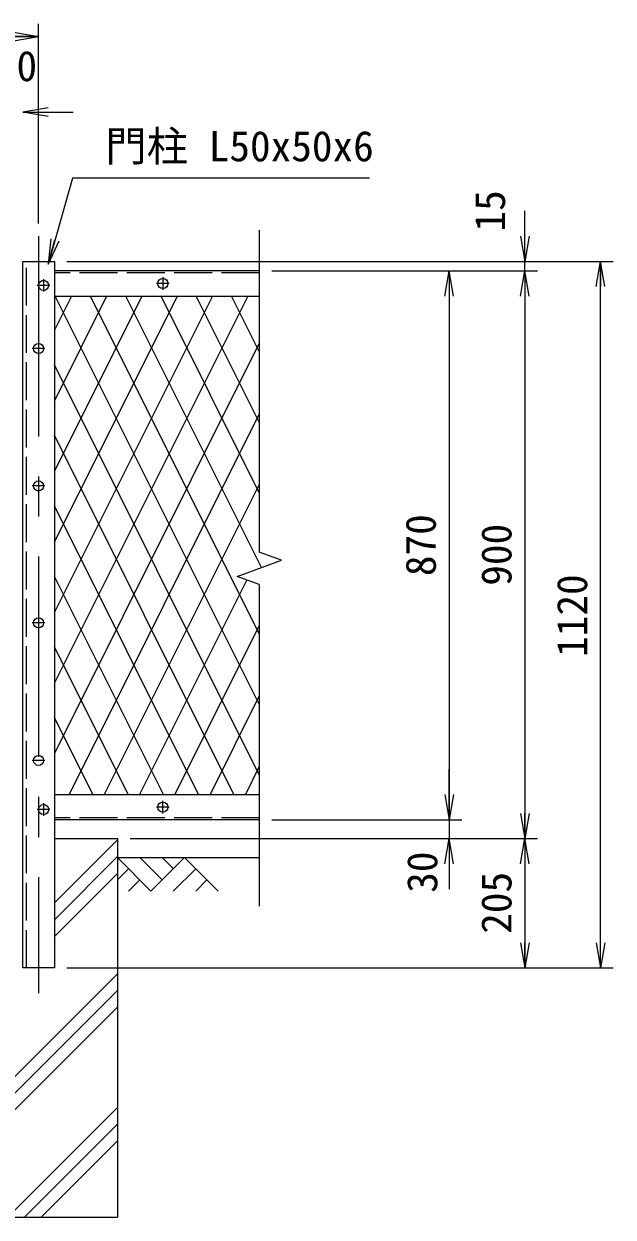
# Model space of a CAD drawing. Units: millimetres at full size. Extents: x -4200 to 4200, y -2970 to 2970.
# Drawn here: x -1610 to -676, y -989 to 903 of the extents above; entities that cross this region are included whole.
import ezdxf
from ezdxf.enums import TextEntityAlignment as Align

# ---------------------------------------------------------------- set-up
doc = ezdxf.new("R2010")
doc.units = ezdxf.units.MM
doc.header["$LTSCALE"] = 10
doc.linetypes.add('DASHED', pattern=[7.5, 6, -1.5])
doc.linetypes.add('USER1', pattern=[50.8, 31.75, -6.35, 6.35, -6.35])
for name, color, linetype, lineweight in [('0-1_D-STR3', 3, 'Continuous', 13), ('0-2_D-BMK', 2, 'USER1', 13), ('0-3_D-STR1', 1, 'Continuous', 18), ('0-4_D-STR-TXT', 7, 'Continuous', 13), ('0-5_D-STR4', 7, 'Continuous', 18), ('0-6_D-BGD', 7, 'Continuous', 18), ('0-7_D-STR-DIM', 7, 'Continuous', 13), ('0-8_0', 7, 'Continuous', 18), ('0-9_D-DCR-HCH', 7, 'Continuous', 13), ('0-A_D-STR2', 7, 'Continuous', 13)]:
    doc.layers.add(name, color=color, linetype=linetype, lineweight=lineweight)
doc.styles.add('ＭＳ ゴシック', font='')
doc.styles.get('ＭＳ ゴシック').set_extended_font_data('MS Gothic')

# ---------------------------------------------------------------- blocks, each defined once
blk = doc.blocks.new('_Open')
at = {"layer": '0-8_0'}
blk.add_line((-10, 1.667), (0, 0), dxfattribs=at)
blk.add_lwpolyline([(-10, -1.667), (0, 0), (-10, 0)], dxfattribs=at)

msp = doc.modelspace()

# ---------------------------------------------------------------- linework, layer by layer
at = {"layer": '0-1_D-STR3'}
for centre in [(-1578.55, 488.37), (-1389.55, 491.37), (-1586.55, 388.37), (-1586.55, 170.37), (-1586.55, -46.63), (-1586.55, -264.63), (-1578.55, -342.63), (-1389.55, -338.63)]:
    msp.add_circle(centre, 8, dxfattribs=at)
at = {"layer": '0-2_D-BMK'}
for p, q in [((-1586.55, 566.37), (-1586.55, -633.63)), ((-1578.55, 498.37), (-1578.55, 478.37)), ((-1389.55, 501.37), (-1389.55, 481.37)), ((-1568.55, 488.37), (-1588.55, 488.37)), ((-1379.55, 491.37), (-1399.55, 491.37)), ((-1576.55, 388.37), (-1596.55, 388.37)), ((-1576.55, 170.37), (-1596.55, 170.37)), ((-1576.55, -46.63), (-1596.55, -46.63)), ((-1576.55, -264.63), (-1596.55, -264.63)), ((-1578.55, -332.63), (-1578.55, -352.63)), ((-1379.55, -338.63), (-1399.55, -338.63)), ((-1389.55, -348.63), (-1389.55, -328.63)), ((-1568.55, -342.63), (-1588.55, -342.63))]:
    msp.add_line(p, q, dxfattribs=at)
at = {"layer": '0-3_D-STR1', "linetype": 'DASHED'}
for p, q in [((-1605.55, -593.63), (-1605.55, 526.37)), ((-1236.55, 508.37), (-1561.55, 508.37)), ((-1236.55, -355.63), (-1561.55, -355.63))]:
    msp.add_line(p, q, dxfattribs=at)
at = {"layer": '0-3_D-STR1'}
for p, q in [((-1236.55, 511.37), (-1561.55, 511.37)), ((-1561.55, 471.37), (-1236.55, 471.37)), ((-1561.55, -318.63), (-1236.55, -318.63)), ((-1236.55, -358.63), (-1561.55, -358.63))]:
    msp.add_line(p, q, dxfattribs=at)
msp.add_lwpolyline([(-1561.55, -593.63), (-1611.55, -593.63), (-1611.55, 526.37), (-1561.55, 526.37)], close=True, dxfattribs=at)
at = {"layer": '0-4_D-STR-TXT'}
msp.add_lwpolyline([(-1061.91, 658.02), (-1532.88, 658.02), (-1570.97, 523.75)], dxfattribs=at)
at = {"layer": '0-5_D-STR4'}
for p, q in [((-1561.55, -388.63), (-1461.55, -388.63)), ((-1461.55, -388.63), (-1461.55, -988.63)), ((-1711.55, -988.63), (-1461.55, -988.63))]:
    msp.add_line(p, q, dxfattribs=at)
at = {"layer": '0-6_D-BGD'}
msp.add_line((-1461.55, -418.63), (-1236.55, -418.63), dxfattribs=at)
at = {"layer": '0-7_D-STR-DIM'}
for p, q in [((-1586.55, 586.37), (-1586.55, 902.86)), ((-2626.55, 882.86), (-1586.55, 882.86)), ((-1571.55, 762.86), (-1531.55, 762.86)), ((-815.5, 566.37), (-815.5, 606.37)), ((-1236.55, 575.82), (-1236.55, 65.59)), ((-1541.55, 526.37), (-795.5, 526.37)), ((-1541.55, 526.37), (-675.5, 526.37)), ((-1216.55, 511.37), (-915.5, 511.37)), ((-1216.55, 511.37), (-795.5, 511.37)), ((-1216.55, 511.37), (-795.5, 511.37)), ((-935.5, 511.37), (-935.5, -358.63)), ((-815.5, 511.37), (-815.5, 526.37)), ((-815.5, 511.37), (-815.5, -388.63)), ((-695.5, -593.63), (-695.5, 526.37)), ((-815.5, 471.37), (-815.5, 431.37)), ((-1201.31, 52.77), (-1236.55, 65.59)), ((-1271.78, 27.12), (-1201.31, 52.77)), ((-1236.55, 14.29), (-1271.78, 27.12)), ((-1236.55, 14.29), (-1236.55, -495.94)), ((-935.5, -318.63), (-935.5, -278.63)), ((-1216.55, -358.63), (-915.5, -358.63)), ((-1216.55, -358.63), (-915.5, -358.63)), ((-935.5, -358.63), (-935.5, -388.63)), ((-1441.55, -388.63), (-795.5, -388.63)), ((-1441.55, -388.63), (-915.5, -388.63)), ((-1441.55, -388.63), (-795.5, -388.63)), ((-815.5, -388.63), (-815.5, -593.63)), ((-935.5, -428.63), (-935.5, -468.63)), ((-1541.55, -593.63), (-795.5, -593.63)), ((-1541.55, -593.63), (-675.5, -593.63))]:
    msp.add_line(p, q, dxfattribs=at)
at = {"layer": '0-9_D-DCR-HCH'}
for p, q in [((-1561.55, -490.64), (-1461.55, -390.64)), ((-1561.55, -517.16), (-1461.55, -417.16)), ((-1408.33, -471.84), (-1461.55, -418.63)), ((-1390.6, -454.11), (-1426.07, -418.63)), ((-1355.12, -418.63), (-1408.33, -471.84)), ((-1372.77, -436.46), (-1390.6, -418.63)), ((-1355.12, -418.63), (-1301.91, -471.84)), ((-1561.55, -543.68), (-1461.55, -443.68)), ((-1443.81, -436.37), (-1461.55, -454.03)), ((-1337.38, -436.37), (-1373.02, -471.84)), ((-1426.07, -454.11), (-1443.89, -471.84)), ((-1319.65, -454.11), (-1337.47, -471.84)), ((-1711.55, -852.78), (-1461.55, -602.78)), ((-1711.55, -879.29), (-1461.55, -629.29)), ((-1711.55, -905.81), (-1461.55, -655.81)), ((-1635.27, -988.63), (-1461.55, -814.91)), ((-1608.75, -988.63), (-1461.55, -841.43)), ((-1582.24, -988.63), (-1461.55, -867.94))]:
    msp.add_line(p, q, dxfattribs=at)
at = {"layer": '0-A_D-STR2'}
for p, q in [((-1534.51, 471.37), (-1561.55, 417.31)), ((-1478.61, 471.37), (-1561.55, 305.5)), ((-1422.71, 471.37), (-1561.55, 193.7)), ((-1366.81, 471.37), (-1561.55, 81.89)), ((-1310.91, 471.37), (-1561.55, -29.91)), ((-1255.01, 471.37), (-1561.55, -141.71)), ((-1236.55, -175.71), (-1560.09, 471.37)), ((-1236.55, -63.91), (-1504.19, 471.37)), ((-1233.18, 41.17), (-1448.29, 471.37)), ((-1236.55, 159.69), (-1392.38, 471.37)), ((-1236.55, 271.5), (-1336.48, 471.37)), ((-1236.55, 383.3), (-1280.58, 471.37)), ((-1236.55, 396.48), (-1561.55, -253.52)), ((-1236.55, -287.52), (-1561.55, 362.48)), ((-1236.55, 284.68), (-1538.2, -318.63)), ((-1276.89, -318.63), (-1561.55, 250.68)), ((-1236.55, 172.88), (-1482.3, -318.63)), ((-1332.79, -318.63), (-1561.55, 138.87)), ((-1388.69, -318.63), (-1561.55, 27.07)), ((-1256.34, 21.49), (-1426.4, -318.63)), ((-1236.55, -50.73), (-1370.5, -318.63)), ((-1444.6, -318.63), (-1561.55, -84.73)), ((-1236.55, -162.53), (-1314.6, -318.63)), ((-1500.5, -318.63), (-1561.55, -196.54)), ((-1236.55, -274.34), (-1258.69, -318.63))]:
    msp.add_line(p, q, dxfattribs=at)

# ---------------------------------------------------------------- block references
at = {"layer": '0-4_D-STR-TXT', "xscale": 4, "yscale": 4, "rotation": 254.16392}
msp.add_blockref('_Open', (-1571.51, 521.82), dxfattribs=at)
at = {"layer": '0-7_D-STR-DIM', "xscale": 4, "yscale": 4}
msp.add_blockref('_Open', (-1586.55, 882.86), dxfattribs=at)
for p, rotation in [((-1611.55, 762.86), 180), ((-815.5, 526.37), 270), ((-935.5, 511.37), 90), ((-815.5, 511.37), 90), ((-815.5, 511.37), 90), ((-695.5, 526.37), 90), ((-935.5, -358.63), 270), ((-935.5, -358.63), 270), ((-815.5, -388.63), 270), ((-935.5, -388.63), 90), ((-815.5, -388.63), 90), ((-815.5, -593.63), 270), ((-695.5, -593.63), 270)]:
    msp.add_blockref('_Open', p, dxfattribs=dict(at, rotation=rotation))

# ---------------------------------------------------------------- texts
at = {"layer": '0-4_D-STR-TXT', "style": 'ＭＳ ゴシック'}
msp.add_text('門柱 L50x50x6', height=48.09, dxfattribs=at).set_placement((-1480.69, 670.6), align=Align.BOTTOM_LEFT)
at = {"layer": '0-7_D-STR-DIM', "style": 'ＭＳ ゴシック'}
msp.add_text('20', height=48.09, dxfattribs=at).set_placement((-1654.3, 797.61), align=Align.BOTTOM_LEFT)
for s, p in [('15', (-832.44, 573.66)), ('870', (-942.25, 27.48)), ('900', (-822.25, 12.23)), ('1120', (-702.25, -100.55)), ('30', (-939.85, -474.53)), ('205', (-822.25, -539.5))]:
    msp.add_text(s, height=48.09, rotation=90, dxfattribs=at).set_placement(p, align=Align.BOTTOM_LEFT)

doc.saveas('drawing.dxf')
